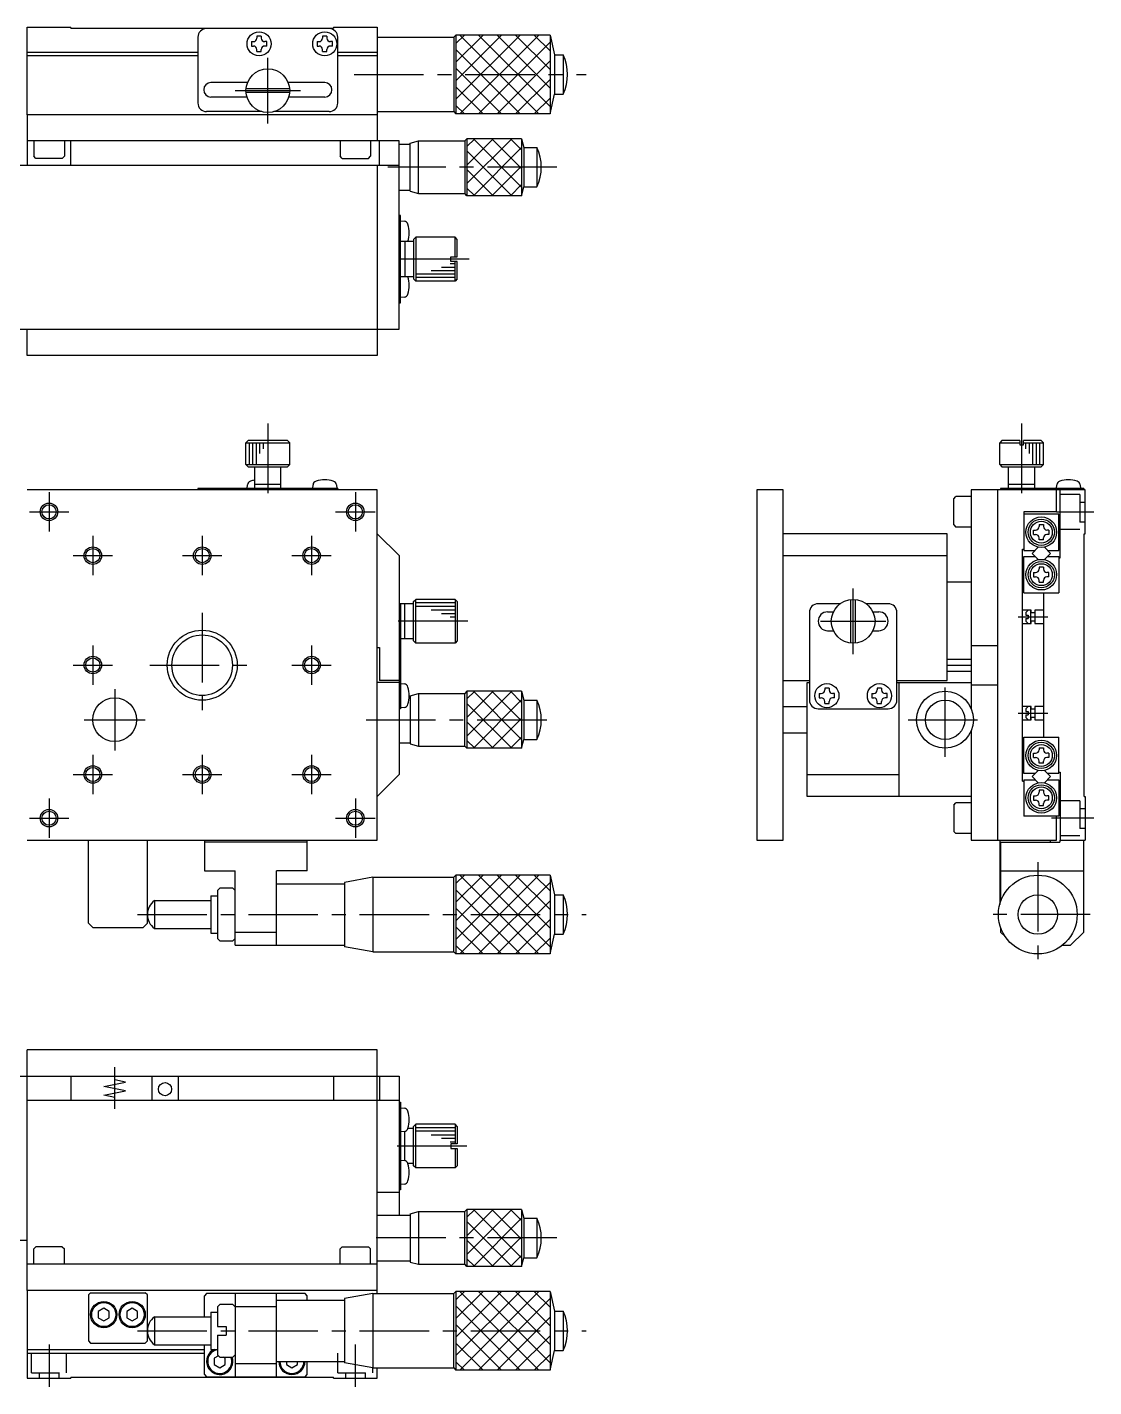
# Model space of a CAD drawing. Extents: x -2 to 365, y -8 to 319.
# Drawn here: x 121.1 to 364.9, y 8 to 318.6 of the extents above; entities that cross this region are included whole.
import ezdxf

# ---------------------------------------------------------------- set-up
doc = ezdxf.new("R2010")
doc.units = 0
doc.header["$LTSCALE"] = 0.5
doc.linetypes.add('CENTER', pattern=[50.8, 31.75, -6.35, 6.35, -6.35])
doc.linetypes.add('DASHED', pattern=[19.05, 12.7, -6.35])
for name, color, linetype in [('MSM_CENTER', 1, 'CENTER'), ('MSM_CONTINUOUS', 7, 'CONTINUOUS'), ('MSM_DASHED', 4, 'DASHED'), ('MSM_NARROW', 5, 'CONTINUOUS')]:
    doc.layers.add(name, color=color, linetype=linetype)

msp = doc.modelspace()

# ---------------------------------------------------------------- linework, layer by layer
at = {"layer": 'MSM_CENTER'}
for p, q in [((176.091477, 296.634726), (176.091477, 311.63472)), ((195.809468, 307.834723), (248.849677, 307.834723)), ((168.59148, 304.13472), (183.591474, 304.134723)), ((242.15754, 286.634719), (203.512522, 286.634719)), ((222.11207, 265.634718), (203.870996, 265.634718)), ((176.09148, 228.071057), (176.09148, 210.808803)), ((348.365155, 228.071057), (348.365155, 210.808803)), ((126.091472, 212.403059), (126.091472, 203.403059)), ((196.091471, 212.403059), (196.091471, 203.403059)), ((121.591472, 207.903059), (130.591472, 207.903059)), ((191.591471, 207.903059), (200.591471, 207.903059)), ((356.365155, 207.903058), (364.865152, 207.903057)), ((136.091471, 202.403056), (136.091471, 193.403057)), ((161.091476, 202.403056), (161.091476, 193.403057)), ((186.091472, 202.403056), (186.091472, 193.403057)), ((131.591472, 197.903057), (140.591471, 197.903057)), ((156.591477, 197.903057), (165.591476, 197.903057)), ((181.591475, 197.903057), (190.591471, 197.903057)), ((309.865148, 175.403062), (309.865148, 190.403048)), ((161.091476, 184.821509), (161.091476, 160.903056)), ((347.565154, 183.903057), (354.365152, 183.903057)), ((221.768503, 182.903057), (204.542182, 182.903057)), ((302.365155, 182.903055), (317.365141, 182.903055)), ((136.091471, 177.403061), (136.091471, 168.403061)), ((186.091472, 177.403061), (186.091472, 168.403061)), ((131.591472, 172.903061), (140.591471, 172.903061)), ((149.091474, 172.903061), (173.961474, 172.903061)), ((181.591475, 172.903061), (190.591471, 172.903061)), ((330.865149, 151.917119), (330.865149, 168.550117)), ((141.091471, 167.403057), (141.091471, 153.403057)), ((347.565154, 161.903057), (354.365152, 161.903057)), ((134.091471, 160.403057), (148.091471, 160.403057)), ((198.54322, 160.403056), (241.577534, 160.403056)), ((322.429149, 160.403053), (338.597151, 160.403053)), ((136.091471, 152.403056), (136.091471, 143.403057)), ((161.091476, 152.403056), (161.091476, 143.403057)), ((186.091472, 152.403056), (186.091472, 143.403057)), ((131.591472, 147.903056), (140.591471, 147.903056)), ((156.591477, 147.903056), (165.591476, 147.903056)), ((181.591475, 147.903056), (190.591471, 147.903056)), ((126.091472, 142.403057), (126.091472, 133.403057)), ((196.091471, 142.403057), (196.091471, 133.403057)), ((121.591472, 137.903057), (130.591472, 137.903057)), ((191.591471, 137.903057), (200.591471, 137.903057)), ((364.865152, 137.903057), (355.165152, 137.903057)), ((352.065154, 127.903056), (352.065154, 103.903056)), ((146.268034, 115.903056), (248.849679, 115.903056)), ((364.065154, 115.903056), (340.065154, 115.903056)), ((141.091478, 71.5), (141.091478, 81.000006)), ((221.549156, 63.000004), (204.152368, 63.000004)), ((242.157543, 42.000005), (197.928269, 42.000005)), ((146.268035, 20.800001), (248.84968, 20.800001)), ((126.091478, 17.7), (126.09148, 8)), ((196.09148, 8), (196.09148, 17.7))]:
    msp.add_line(p, q, dxfattribs=at)
at = {"layer": 'MSM_CONTINUOUS'}
for p, q in [((121.091475, 298.634722), (121.091475, 318.634724)), ((121.091475, 318.634724), (131.091475, 318.634724)), ((131.091475, 318.434724), (131.091475, 318.634724)), ((131.091475, 318.434724), (191.091477, 318.434724)), ((190.091475, 318.334724), (162.091475, 318.334724)), ((191.091477, 318.634724), (201.091477, 318.634724)), ((191.091477, 318.634724), (191.091477, 318.434724)), ((201.091477, 318.634724), (201.091477, 298.634722)), ((160.091475, 316.334724), (160.091475, 301.334724)), ((172.341475, 315.334724), (172.341475, 314.334724)), ((172.341475, 315.334724), (172.791474, 315.334724)), ((172.341475, 314.334724), (172.791474, 314.334724)), ((174.591475, 316.584724), (173.591475, 316.584724)), ((173.591475, 316.584724), (173.591475, 316.134725)), ((174.591475, 316.584724), (174.591475, 316.134725)), ((175.841475, 315.334724), (175.391475, 315.334724)), ((175.841475, 314.334724), (175.391475, 314.334724)), ((175.841475, 314.334724), (175.841475, 315.334724)), ((187.341475, 315.334724), (187.341475, 314.334724)), ((187.341475, 315.334724), (187.791474, 315.334724)), ((187.341475, 314.334724), (187.791474, 314.334724)), ((189.591475, 316.584724), (188.591475, 316.584724)), ((188.591475, 316.584724), (188.591475, 316.134725)), ((189.591475, 316.584724), (189.591475, 316.134725)), ((190.841475, 315.334724), (190.391475, 315.334724)), ((190.841475, 314.334724), (190.391475, 314.334724)), ((190.841475, 314.334724), (190.841475, 315.334724)), ((192.091475, 301.334724), (192.091475, 316.334724)), ((201.091477, 316.334722), (218.591477, 316.334722)), ((218.591477, 316.334723), (219.091477, 316.834723)), ((218.591477, 316.334722), (218.591477, 299.334723)), ((219.091477, 316.834723), (219.091477, 298.834724)), ((240.591477, 316.834723), (219.091477, 316.834723)), ((240.591477, 316.834723), (240.591477, 298.834724)), ((240.591477, 316.834723), (241.591477, 312.334723)), ((121.091475, 312.934724), (160.091475, 312.934724)), ((121.091475, 312.134724), (160.091475, 312.134724)), ((173.591475, 313.084725), (173.591475, 313.534724)), ((173.591475, 313.084725), (174.591475, 313.084725)), ((174.591475, 313.084725), (174.591475, 313.534724)), ((188.591475, 313.084725), (188.591475, 313.534724)), ((188.591475, 313.084725), (189.591475, 313.084725)), ((189.591475, 313.084725), (189.591475, 313.534724)), ((192.091475, 312.934724), (201.091477, 312.934724)), ((192.091475, 312.134724), (201.091477, 312.134724)), ((241.591477, 312.334723), (241.591477, 303.334724)), ((241.591477, 312.334723), (243.591477, 312.334723)), ((243.591477, 312.334723), (243.591477, 303.334724)), ((171.446321, 305.984724), (163.091475, 305.984724)), ((181.075449, 304.534718), (171.107505, 304.534718)), ((189.091475, 305.984724), (180.736632, 305.984724)), ((171.306346, 302.684724), (163.091475, 302.684724)), ((181.075449, 303.734721), (171.107505, 303.734721)), ((189.091475, 302.684724), (180.876607, 302.684724)), ((240.591477, 298.834724), (241.591477, 303.334724)), ((241.591477, 303.334724), (243.591477, 303.334724)), ((201.091477, 298.634722), (121.091475, 298.634722)), ((121.091476, 298.634722), (121.091476, 287.134723)), ((174.691484, 299.334724), (162.091475, 299.334724)), ((190.091475, 299.334724), (177.491469, 299.334724)), ((201.091475, 298.634722), (201.091475, 292.634719)), ((201.091477, 299.334723), (218.591477, 299.334723)), ((218.591477, 299.334724), (219.091477, 298.834724)), ((240.591477, 298.834724), (219.091477, 298.834724)), ((206.091471, 292.634719), (121.091476, 292.634719)), ((122.591481, 292.634716), (122.591481, 289.134716)), ((129.59148, 292.634716), (129.59148, 289.134716)), ((131.091476, 287.134719), (131.091476, 292.634719)), ((192.591479, 292.634716), (192.591479, 289.134716)), ((199.591478, 292.634716), (199.591478, 289.134716)), ((201.591475, 287.134719), (201.591475, 292.634719)), ((206.091471, 249.634718), (206.091471, 292.634719)), ((208.591471, 292.134719), (210.523322, 292.652356)), ((208.591471, 281.13472), (208.591471, 292.134719)), ((210.523322, 292.652356), (221.09147, 292.652356)), ((210.523322, 280.61708), (210.523322, 292.61708)), ((221.59147, 293.152357), (221.09147, 292.652357)), ((221.09147, 292.652356), (221.09147, 280.61708)), ((221.59147, 293.152357), (221.59147, 280.117081)), ((234.091469, 293.152357), (221.59147, 293.152357)), ((234.091469, 293.152357), (234.091469, 280.117081)), ((234.091469, 293.152357), (234.591469, 291.134719)), ((123.091481, 288.634716), (122.591481, 289.134716)), ((129.09148, 288.634716), (129.59148, 289.134716)), ((193.091479, 288.634716), (192.591479, 289.134716)), ((199.091478, 288.634716), (199.591478, 289.134716)), ((206.091471, 291.884718), (208.591471, 291.884718)), ((234.591469, 291.134719), (237.591469, 291.134719)), ((234.591469, 291.134719), (234.591469, 282.134719)), ((237.591469, 291.134719), (237.591469, 282.134721)), ((116.091477, 287.134723), (206.091471, 287.134723)), ((129.09148, 288.634716), (123.091481, 288.634716)), ((193.091479, 288.634716), (199.091478, 288.634716)), ((201.091472, 287.134719), (201.091472, 243.634722)), ((206.091471, 281.384718), (208.591471, 281.384718)), ((208.591471, 281.13472), (210.523322, 280.61708)), ((210.523322, 280.61708), (221.09147, 280.61708)), ((221.59147, 280.117081), (221.09147, 280.617081)), ((234.091469, 280.117081), (221.59147, 280.117081)), ((234.091469, 280.117081), (234.591469, 282.134719)), ((234.591469, 282.134719), (237.591469, 282.134719)), ((206.391475, 275.634723), (206.091474, 275.634723)), ((206.391475, 255.634721), (206.391475, 275.634723)), ((206.391475, 274.38472), (207.238724, 274.310595)), ((209.891475, 270.634717), (209.391475, 270.134717)), ((209.891475, 270.634717), (209.891475, 260.634718)), ((218.891474, 270.634717), (209.891475, 270.634717)), ((218.891474, 266.164721), (218.891474, 270.634717)), ((219.391474, 270.134717), (218.891474, 270.634717)), ((209.391475, 269.63472), (206.391475, 269.63472)), ((207.391475, 269.63472), (207.391475, 261.634718)), ((209.391475, 270.134717), (209.391475, 261.134718)), ((219.391474, 266.164721), (219.391474, 270.134717)), ((217.891474, 265.134721), (217.891474, 266.164721)), ((217.891474, 266.164721), (219.391474, 266.164721)), ((219.391474, 265.134721), (217.891474, 265.134721)), ((218.891474, 260.634718), (218.891474, 265.134721)), ((219.391474, 261.134718), (219.391474, 265.134721)), ((209.391475, 261.634718), (206.391475, 261.634718)), ((209.391475, 261.134718), (209.891475, 260.634718)), ((219.391474, 261.134718), (218.891474, 260.634718)), ((218.891474, 260.634718), (209.891475, 260.634718)), ((206.091474, 255.634721), (206.391475, 255.634721)), ((207.238724, 256.958848), (206.391475, 256.884724)), ((116.091477, 249.634718), (206.091474, 249.634718)), ((121.091476, 243.634722), (121.091476, 249.634718)), ((201.091475, 243.634722), (121.091476, 243.634722)), ((171.59148, 224.203055), (171.09148, 223.703056)), ((171.09148, 223.703056), (181.091479, 223.703056)), ((171.09148, 218.703056), (171.09148, 223.703056)), ((180.591483, 224.203055), (171.59148, 224.203055)), ((181.091479, 223.703056), (180.591483, 224.203055)), ((181.091479, 218.703056), (181.091479, 223.703056)), ((343.365149, 223.703052), (347.965144, 223.703052)), ((343.865152, 224.203055), (343.365152, 223.703056)), ((343.365152, 218.703056), (343.365152, 223.703056)), ((347.965144, 224.203055), (343.865152, 224.203055)), ((347.965147, 224.203052), (347.965147, 223.203056)), ((348.765144, 223.703052), (353.365148, 223.703052)), ((352.865148, 224.203055), (348.765147, 224.203055)), ((348.765147, 223.203056), (348.765147, 224.203052)), ((353.365152, 223.703056), (352.865152, 224.203055)), ((353.365152, 218.703056), (353.365152, 223.703056)), ((347.965147, 223.203056), (348.765147, 223.203056)), ((171.09148, 218.703056), (181.091479, 218.703056)), ((171.09148, 218.703056), (171.59148, 218.203056)), ((171.59148, 218.203056), (180.591483, 218.203056)), ((173.091483, 213.203059), (173.091483, 218.203056)), ((179.09148, 213.203059), (179.09148, 218.203056)), ((180.591483, 218.203056), (181.091479, 218.703056)), ((343.365152, 218.703056), (353.365152, 218.703056)), ((343.365152, 218.703056), (343.865152, 218.203056)), ((343.865152, 218.203056), (352.865152, 218.203056)), ((345.365152, 213.203059), (345.365152, 218.203056)), ((351.365155, 213.203059), (351.365155, 218.203056)), ((352.865152, 218.203056), (353.365152, 218.703056)), ((201.091471, 212.903062), (121.091472, 212.903062)), ((192.091478, 213.203059), (160.091478, 213.203059)), ((160.091478, 213.203059), (160.091478, 212.903059)), ((171.341478, 213.203059), (171.415602, 214.050308)), ((173.091483, 214.203059), (179.09148, 214.203059)), ((186.341478, 213.203059), (186.415602, 214.050308)), ((191.767353, 214.050308), (191.841478, 213.203059)), ((192.091478, 213.203059), (192.091478, 212.903059)), ((201.091471, 132.903057), (201.091471, 212.903062)), ((293.865149, 212.903056), (287.865152, 212.903056)), ((287.865152, 212.903056), (287.865152, 132.903061)), ((293.865149, 132.903061), (293.865149, 212.903056)), ((332.865149, 210.903056), (333.365149, 211.403056)), ((336.865149, 211.403056), (333.365149, 211.403056)), ((342.865152, 212.903056), (336.865149, 212.903056)), ((336.865149, 212.90305), (336.865149, 162.903046)), ((362.865154, 212.903059), (342.865152, 212.903059)), ((342.865152, 212.903059), (342.865152, 132.903057)), ((343.565152, 213.203059), (343.565152, 212.903059)), ((362.565152, 213.203059), (343.565152, 213.203059)), ((345.365152, 214.203059), (351.365155, 214.203059)), ((356.315152, 213.203059), (356.389277, 214.050308)), ((356.365155, 207.903059), (356.365155, 212.903059)), ((357.165152, 197.403057), (357.165152, 212.903057)), ((361.741027, 214.050308), (361.815152, 213.203059)), ((362.565152, 213.203059), (362.565152, 212.903059)), ((362.865152, 202.903057), (362.865152, 212.903057)), ((332.865149, 204.903057), (332.865149, 210.903056)), ((356.365155, 207.903058), (348.865152, 207.903059)), ((348.865152, 207.903059), (348.865152, 199.103057)), ((356.865152, 207.403057), (348.865152, 207.403057)), ((356.865152, 199.103057), (356.865152, 207.403057)), ((206.09147, 197.903063), (201.091471, 202.903063)), ((331.365153, 202.903057), (293.865149, 202.903057)), ((331.365153, 169.403055), (331.365153, 202.903053)), ((332.865149, 204.903057), (333.365149, 204.403057)), ((336.865149, 204.403057), (333.365149, 204.403057)), ((351.115153, 202.753056), (351.115153, 203.753057)), ((351.115153, 203.753057), (351.565152, 203.753057)), ((351.115153, 202.753056), (351.565152, 202.753056)), ((352.365152, 205.003056), (353.365153, 205.003056)), ((352.365152, 205.003056), (352.365152, 204.553057)), ((352.365152, 201.503057), (352.365152, 201.953057)), ((353.365153, 205.003056), (353.365153, 204.553057)), ((353.365153, 201.503057), (353.365153, 201.953057)), ((354.615152, 203.753057), (354.165152, 203.753057)), ((354.615152, 202.753056), (354.165152, 202.753056)), ((354.615152, 203.753057), (354.615152, 202.753056)), ((362.665152, 202.903057), (362.865152, 202.903057)), ((362.665152, 142.903057), (362.665152, 202.903057)), ((348.565154, 199.403057), (348.865152, 199.403057)), ((348.565154, 146.403057), (348.565154, 199.403057)), ((348.865152, 199.103057), (351.443833, 199.103057)), ((352.164651, 199.823875), (350.743832, 198.403057)), ((353.365153, 201.503057), (352.365152, 201.503057)), ((354.986472, 198.403057), (353.565654, 199.823875)), ((354.286472, 199.103057), (356.865152, 199.103057)), ((206.09147, 197.903063), (206.09147, 147.903063)), ((293.865149, 197.903057), (331.365153, 197.903057)), ((348.865152, 197.703057), (351.443833, 197.703057)), ((348.865152, 189.403057), (348.865152, 197.703057)), ((350.743832, 198.403057), (352.164651, 196.982239)), ((353.565654, 196.982239), (354.986472, 198.403057)), ((354.286472, 197.703057), (356.865152, 197.703057)), ((356.865152, 197.703057), (356.865152, 189.403057)), ((356.865152, 197.403057), (357.165152, 197.403057)), ((351.115153, 194.053058), (351.115153, 193.053057)), ((351.115153, 194.053058), (351.565152, 194.053058)), ((351.115153, 193.053057), (351.565152, 193.053057)), ((353.365153, 195.303057), (352.365152, 195.303057)), ((352.365152, 195.303057), (352.365152, 194.853057)), ((353.365153, 195.303057), (353.365153, 194.853057)), ((354.615152, 194.053058), (354.165152, 194.053058)), ((354.615152, 193.053057), (354.165152, 193.053057)), ((354.615152, 193.053057), (354.615152, 194.053058)), ((331.365153, 191.903054), (336.865149, 191.903054)), ((352.365152, 191.803058), (352.365152, 192.253057)), ((352.365152, 191.803058), (353.365153, 191.803058)), ((353.365153, 191.803058), (353.365153, 192.253057)), ((209.391471, 186.90306), (206.09147, 186.90306)), ((206.391471, 186.90306), (206.391471, 162.903062)), ((207.391471, 178.903058), (207.391471, 186.90306)), ((209.391471, 187.403057), (209.891471, 187.903057)), ((209.391471, 178.403058), (209.391471, 187.403057)), ((209.891471, 177.903061), (209.891471, 187.903057)), ((218.89147, 187.903057), (209.891471, 187.903057)), ((218.89147, 187.903057), (218.89147, 177.903061)), ((219.39147, 187.403057), (218.89147, 187.903057)), ((219.39147, 187.403057), (219.39147, 178.403058)), ((306.865151, 186.903057), (301.865151, 186.903057)), ((309.365151, 177.928117), (309.365151, 187.877992)), ((310.365148, 177.928117), (310.365148, 187.877992)), ((317.86515, 186.903057), (312.865147, 186.903057)), ((348.865152, 189.403057), (356.865152, 189.403057)), ((353.365152, 189.403057), (353.365152, 156.403057)), ((299.865151, 184.903058), (299.865151, 164.903056)), ((304.015151, 185.053055), (305.351004, 185.053055)), ((314.379291, 185.053055), (315.715153, 185.053055)), ((319.865153, 164.903056), (319.865153, 184.903058)), ((350.565154, 185.403058), (348.565154, 185.403058)), ((349.365153, 184.903057), (349.865153, 185.403058)), ((349.365153, 184.903057), (349.365153, 184.303057)), ((349.365153, 184.303057), (349.865153, 184.303057)), ((349.365153, 183.503058), (349.365153, 182.903057)), ((349.365153, 183.503058), (349.865153, 183.503058)), ((349.865153, 184.303057), (349.865153, 183.503058)), ((350.365153, 185.403058), (350.365153, 182.403057)), ((350.365153, 184.903057), (351.365153, 184.903057)), ((350.565154, 184.903057), (350.565154, 185.403058)), ((353.365152, 185.403058), (351.365153, 185.403058)), ((351.365153, 185.403058), (351.365153, 182.403057)), ((304.015151, 180.753054), (305.351004, 180.753054)), ((314.379291, 180.753054), (315.715153, 180.753054)), ((348.565154, 182.403057), (350.565154, 182.403057)), ((349.365153, 182.903057), (349.865153, 182.403057)), ((351.365153, 182.903057), (350.365153, 182.903057)), ((350.565154, 182.403057), (350.565154, 182.903057)), ((351.365153, 182.403057), (353.365152, 182.403057)), ((209.391471, 178.903058), (206.391471, 178.903058)), ((209.891471, 177.903061), (209.391471, 178.403058)), ((218.89147, 177.903061), (209.891471, 177.903061)), ((219.39147, 178.403058), (218.89147, 177.903061)), ((336.865149, 177.403055), (342.865152, 177.403055)), ((201.091471, 176.903061), (201.591471, 176.903061)), ((201.591471, 176.903061), (201.591471, 169.403058)), ((331.365153, 174.274377), (336.865149, 174.274377)), ((331.365153, 172.903055), (336.865149, 172.903055)), ((331.365153, 171.531736), (336.865149, 171.531736)), ((206.09147, 168.903058), (201.091471, 168.903058)), ((206.09147, 169.403058), (201.591471, 169.403058)), ((206.391471, 168.653058), (207.238719, 168.578934)), ((293.865149, 169.403055), (299.865151, 169.403055)), ((299.365151, 168.903055), (299.865151, 168.903055)), ((299.365151, 142.90306), (299.365151, 168.903055)), ((319.865153, 169.403055), (331.365153, 169.403055)), ((319.865153, 168.903055), (336.865149, 168.903055)), ((320.36515, 142.90306), (320.36515, 168.903055)), ((336.865149, 168.403055), (342.865152, 168.403055)), ((208.380634, 165.653057), (208.591464, 165.653057)), ((208.591464, 165.903055), (210.523315, 166.420695)), ((208.591464, 165.903055), (208.591464, 154.903059)), ((210.523315, 166.420695), (221.091463, 166.420695)), ((210.523315, 166.420695), (210.523315, 154.420696)), ((221.591463, 166.920694), (221.091463, 166.420694)), ((221.091463, 154.38542), (221.091463, 166.420695)), ((221.591463, 166.920694), (221.591463, 153.885418)), ((234.091462, 166.920694), (221.591463, 166.920694)), ((234.091462, 166.920694), (234.091462, 153.885418)), ((234.091462, 166.920694), (234.591462, 164.903056)), ((234.591462, 164.903056), (237.591462, 164.903056)), ((234.591462, 164.903056), (234.591462, 155.903056)), ((237.591462, 164.903056), (237.591462, 155.903058)), ((302.11515, 166.403056), (302.11515, 165.403056)), ((302.11515, 166.403056), (302.565154, 166.403056)), ((302.11515, 165.403056), (302.565154, 165.403056)), ((304.365151, 167.653057), (303.365148, 167.653057)), ((303.365148, 167.653057), (303.365148, 167.203056)), ((304.365151, 167.653057), (304.365151, 167.203056)), ((305.615149, 166.403056), (305.165152, 166.403056)), ((305.615149, 165.403056), (305.165152, 165.403056)), ((305.615149, 165.403056), (305.615149, 166.403056)), ((314.115149, 166.403056), (314.115149, 165.403056)), ((314.115149, 166.403056), (314.56515, 166.403056)), ((314.115149, 165.403056), (314.56515, 165.403056)), ((316.365147, 167.653057), (315.365153, 167.653057)), ((315.365153, 167.653057), (315.365153, 167.203056)), ((316.365147, 167.653057), (316.365147, 167.203056)), ((317.615152, 166.403056), (317.165151, 166.403056)), ((317.615152, 165.403056), (317.165151, 165.403056)), ((317.615152, 165.403056), (317.615152, 166.403056)), ((206.391471, 162.903062), (206.09147, 162.903062)), ((207.238719, 163.227183), (206.391471, 163.153058)), ((293.865149, 163.403056), (299.365151, 163.403056)), ((301.865151, 162.903056), (317.86515, 162.903056)), ((303.365148, 164.153057), (303.365148, 164.603055)), ((303.365148, 164.153057), (304.365151, 164.153057)), ((304.365151, 164.153057), (304.365151, 164.603055)), ((315.365153, 164.153057), (315.365153, 164.603055)), ((315.365153, 164.153057), (316.365147, 164.153057)), ((316.365147, 164.153057), (316.365147, 164.603055)), ((350.565154, 163.403058), (348.565154, 163.403058)), ((349.365153, 162.903057), (349.865153, 163.403058)), ((349.365153, 162.903057), (349.365153, 162.303057)), ((349.365153, 162.303057), (349.865153, 162.303057)), ((349.865153, 162.303057), (349.865153, 161.503058)), ((350.365153, 163.403058), (350.365153, 160.403057)), ((350.365153, 162.903057), (351.365153, 162.903057)), ((350.565154, 162.903057), (350.565154, 163.403058)), ((353.365152, 163.403058), (351.365153, 163.403058)), ((351.365153, 163.403058), (351.365153, 160.403057)), ((348.565154, 160.403057), (350.565154, 160.403057)), ((349.365153, 161.503058), (349.365153, 160.903057)), ((349.365153, 161.503058), (349.865153, 161.503058)), ((349.365153, 160.903057), (349.865153, 160.403057)), ((351.365153, 160.903057), (350.365153, 160.903057)), ((350.565154, 160.403057), (350.565154, 160.903057)), ((351.365153, 160.403057), (353.365152, 160.403057)), ((234.091462, 153.885418), (234.591462, 155.903056)), ((234.591462, 155.903056), (237.591462, 155.903056)), ((293.865149, 157.403056), (299.365151, 157.403056)), ((336.865149, 157.903056), (336.865149, 132.903061)), ((348.865152, 148.103057), (348.865152, 156.403057)), ((348.865152, 156.403057), (356.865152, 156.403057)), ((356.865152, 148.103057), (356.865152, 156.403057)), ((206.09147, 155.153054), (208.591464, 155.153054)), ((208.591464, 154.903059), (210.523315, 154.38542)), ((210.523315, 154.38542), (221.091463, 154.38542)), ((221.591463, 153.885418), (221.091463, 154.385418)), ((234.091462, 153.885418), (221.591463, 153.885418)), ((351.115153, 151.753056), (351.115153, 152.753057)), ((351.115153, 152.753057), (351.565152, 152.753057)), ((352.365152, 154.003056), (353.365153, 154.003056)), ((352.365152, 154.003056), (352.365152, 153.553057)), ((353.365153, 154.003056), (353.365153, 153.553057)), ((354.615152, 152.753057), (354.165152, 152.753057)), ((354.615152, 152.753057), (354.615152, 151.753056)), ((351.115153, 151.753056), (351.565152, 151.753056)), ((352.365152, 150.503057), (352.365152, 150.953057)), ((353.365153, 150.503057), (352.365152, 150.503057)), ((353.365153, 150.503057), (353.365153, 150.953057)), ((354.615152, 151.753056), (354.165152, 151.753056)), ((206.09147, 147.903063), (201.091471, 142.903057)), ((299.365151, 147.90306), (320.36515, 147.90306)), ((348.565154, 146.403057), (348.865152, 146.403057)), ((351.443833, 148.103057), (348.865152, 148.103057)), ((348.865152, 146.703057), (351.443833, 146.703057)), ((348.865152, 146.703057), (348.865152, 138.403057)), ((350.743832, 147.403057), (352.164651, 148.823875)), ((352.164651, 145.982239), (350.743832, 147.403057)), ((353.565654, 148.823875), (354.986472, 147.403057)), ((354.986472, 147.403057), (353.565654, 145.982239)), ((356.865152, 148.103057), (354.286472, 148.103057)), ((354.286472, 146.703057), (356.865152, 146.703057)), ((356.865152, 148.403057), (357.165152, 148.403057)), ((356.865152, 146.703057), (356.865152, 138.403057)), ((357.165152, 148.403057), (357.165152, 132.903057)), ((336.865149, 142.90306), (299.365151, 142.90306)), ((351.115153, 143.053058), (351.115153, 142.053057)), ((351.115153, 143.053058), (351.565152, 143.053058)), ((353.365153, 144.303057), (352.365152, 144.303057)), ((352.365152, 144.303057), (352.365152, 143.853057)), ((353.365153, 144.303057), (353.365153, 143.853057)), ((354.615152, 143.053058), (354.165152, 143.053058)), ((354.615152, 142.053057), (354.615152, 143.053058)), ((362.665152, 142.903057), (362.865152, 142.903057)), ((362.865152, 142.903057), (362.865152, 132.903057)), ((332.865149, 140.903058), (333.365149, 141.403058)), ((332.865149, 140.903058), (332.865149, 134.903059)), ((336.865149, 141.403058), (333.365149, 141.403058)), ((351.115153, 142.053057), (351.565152, 142.053057)), ((352.365152, 140.803058), (352.365152, 141.253057)), ((352.365152, 140.803058), (353.365153, 140.803058)), ((353.365153, 140.803058), (353.365153, 141.253057)), ((354.615152, 142.053057), (354.165152, 142.053057)), ((356.865152, 138.403057), (348.865152, 138.403057)), ((356.365151, 132.903057), (356.365151, 138.403057)), ((332.865149, 134.903059), (333.365149, 134.403059)), ((336.865149, 134.403059), (333.365149, 134.403059)), ((121.091472, 132.903057), (201.091471, 132.903057)), ((135.09148, 113.903057), (135.09148, 132.903057)), ((148.59148, 113.903057), (148.59148, 132.903057)), ((161.59148, 132.903057), (161.59148, 125.903056)), ((185.091479, 132.403056), (161.59148, 132.403056)), ((185.091479, 125.903056), (185.091479, 132.903057)), ((287.865152, 132.903061), (293.865149, 132.903061)), ((336.865149, 132.903061), (342.865152, 132.903061)), ((342.865152, 132.903057), (356.365151, 132.903057)), ((343.365151, 132.903057), (343.365151, 118.207389)), ((343.565155, 132.403056), (343.565155, 118.861099)), ((343.565155, 132.403056), (357.065154, 132.403056)), ((354.865152, 132.903057), (354.865152, 132.403056)), ((357.065154, 132.903057), (362.865152, 132.903057)), ((357.065154, 132.903057), (357.065154, 132.403056)), ((362.565154, 111.903057), (362.565154, 132.903057)), ((161.59148, 125.903056), (168.591479, 125.903056)), ((168.591479, 108.903057), (168.591479, 125.903056)), ((185.091479, 125.903056), (178.09148, 125.903056)), ((178.09148, 108.903057), (178.09148, 125.903056)), ((200.091478, 124.403056), (193.591479, 123.256931)), ((200.091478, 124.403056), (200.091478, 107.403057)), ((200.091478, 124.403056), (218.591479, 124.403056)), ((218.591479, 124.403056), (219.091479, 124.903056)), ((218.591479, 107.403057), (218.591479, 124.403056)), ((219.091479, 124.903056), (219.091479, 106.903057)), ((240.591479, 124.903056), (219.091479, 124.903056)), ((240.591479, 124.903056), (240.591479, 106.903057)), ((240.591479, 124.903056), (241.591479, 120.403056)), ((343.565155, 125.903056), (362.565154, 125.903056)), ((164.591479, 121.403056), (165.091479, 121.903056)), ((164.591479, 121.403056), (164.591479, 110.403056)), ((168.091479, 121.903056), (165.091479, 121.903056)), ((168.091479, 121.903056), (168.591479, 121.403056)), ((178.09148, 122.903056), (193.591479, 122.903056)), ((193.591479, 123.256931), (193.591479, 108.549182)), ((150.158502, 119.078056), (150.158502, 112.728056)), ((150.158502, 119.078056), (163.091479, 119.078056)), ((163.091479, 120.153056), (164.591479, 120.153056)), ((163.091479, 120.153056), (163.091479, 111.653057)), ((241.591479, 120.403056), (241.591479, 111.403057)), ((241.591479, 120.403056), (243.591479, 120.403056)), ((243.591479, 120.403056), (243.591479, 111.403057)), ((136.09148, 112.903057), (135.09148, 113.903057)), ((136.09148, 112.903057), (147.59148, 112.903057)), ((148.59148, 113.903057), (147.59148, 112.903057)), ((150.158502, 112.728057), (163.091479, 112.728057)), ((168.591479, 111.903057), (178.09148, 111.903057)), ((343.565155, 112.945013), (343.565155, 111.903057)), ((343.565155, 111.903057), (344.616193, 110.852019)), ((359.565154, 108.903057), (362.565154, 111.903057)), ((163.091479, 111.653057), (164.591479, 111.653057)), ((164.591479, 110.403056), (165.091479, 109.903056)), ((165.091479, 109.903056), (168.091479, 109.903056)), ((168.591479, 110.403056), (168.091479, 109.903056)), ((168.591479, 108.903057), (178.09148, 108.903057)), ((178.09148, 108.903055), (193.591479, 108.903057)), ((240.591479, 106.903057), (241.591479, 111.403057)), ((241.591479, 111.403057), (243.591479, 111.403057)), ((357.72201, 108.903057), (359.565154, 108.903057)), ((200.091478, 107.403057), (193.591479, 108.549182)), ((200.091478, 107.403057), (218.591479, 107.403057)), ((218.591479, 107.403057), (219.091479, 106.903057)), ((240.591479, 106.903057), (219.091479, 106.903057)), ((121.091479, 30.000002), (121.091479, 84.999999)), ((201.091478, 84.999999), (121.091479, 84.999999)), ((201.091478, 30.000002), (201.091478, 84.999999)), ((116.09148, 79.000006), (206.091477, 79.000006)), ((131.091479, 79.000006), (131.091479, 73.5)), ((143.591478, 77.620694), (141.091478, 78.120698)), ((149.591478, 79.000006), (149.591478, 73.5)), ((155.59148, 79.000006), (155.59148, 73.5)), ((191.091478, 79.000006), (191.091478, 73.5)), ((201.591478, 79.000006), (201.591478, 73.5)), ((206.091474, 79.000006), (206.091474, 47.250006)), ((138.591478, 76.6207), (143.591478, 77.620694)), ((143.591478, 75.6207), (138.591478, 76.6207)), ((138.591478, 74.620697), (143.591478, 75.6207)), ((141.091478, 74.120699), (138.591478, 74.620697)), ((121.091479, 73.5), (206.091477, 73.5)), ((206.091477, 73.000003), (206.391478, 73.000003)), ((206.391478, 73.000003), (206.391478, 53.000001)), ((206.391478, 71.75), (207.238727, 71.675875)), ((207.238727, 66.324125), (206.391478, 66.25)), ((207.391478, 59.650478), (207.391478, 66.349523)), ((209.391478, 67.000003), (208.099683, 67.000003)), ((209.391478, 67.500003), (209.891478, 68.000003)), ((209.391478, 58.500004), (209.391478, 67.500003)), ((209.891478, 58.000004), (209.891478, 68.000003)), ((218.891477, 68.000003), (209.891478, 68.000003)), ((218.891477, 68.000003), (218.891477, 63.500004)), ((219.391477, 67.500003), (218.891477, 68.000003)), ((219.391477, 67.500003), (219.391477, 63.500004)), ((219.391477, 63.500004), (217.891477, 63.500004)), ((217.891477, 63.500004), (217.891477, 62.47)), ((217.891477, 62.47), (219.391477, 62.47)), ((218.891477, 62.47), (218.891477, 58.000004)), ((219.391477, 62.47), (219.391477, 58.500004)), ((206.391478, 59.750001), (207.238727, 59.675876)), ((209.391478, 59.000004), (208.099681, 59.000004)), ((209.891478, 58.000004), (209.391478, 58.500004)), ((218.891477, 58.000004), (209.891478, 58.000004)), ((219.391477, 58.500004), (218.891477, 58.000004)), ((206.391478, 53.000001), (206.091477, 53.000001)), ((207.238727, 54.324126), (206.391478, 54.250001)), ((201.091478, 52.500001), (206.091477, 52.500001)), ((201.091478, 47.250006), (208.591474, 47.250006)), ((208.591474, 47.500005), (210.523325, 48.017641)), ((208.591474, 47.500005), (208.591474, 36.500005)), ((210.523325, 48.017641), (221.091473, 48.017641)), ((210.523325, 48.017641), (210.523325, 36.017642)), ((221.591473, 48.517643), (221.091473, 48.017643)), ((221.091473, 35.982366), (221.091473, 48.017641)), ((221.591473, 48.517643), (221.591473, 35.482367)), ((234.091472, 48.517643), (221.591473, 48.517643)), ((234.091472, 48.517643), (234.091472, 35.482367)), ((234.091472, 48.517643), (234.591472, 46.500005)), ((234.591472, 46.500005), (237.591472, 46.500005)), ((234.591472, 46.500005), (234.591472, 37.500005)), ((237.591472, 46.500005), (237.591472, 37.500007)), ((116.09148, 41.500002), (121.091479, 41.500002)), ((123.091481, 40.000005), (122.591481, 39.500005)), ((122.591481, 36.000005), (122.591481, 39.500005)), ((129.09148, 40.000005), (123.091481, 40.000005)), ((129.09148, 40.000005), (129.59148, 39.500005)), ((129.59148, 36.000005), (129.59148, 39.500005)), ((193.091479, 40.000005), (192.591479, 39.500005)), ((192.591479, 36.000005), (192.591479, 39.500005)), ((193.091479, 40.000005), (199.091478, 40.000005)), ((199.091478, 40.000005), (199.591478, 39.500005)), ((199.591478, 36.000005), (199.591478, 39.500005)), ((234.091472, 35.482367), (234.591472, 37.500005)), ((234.591472, 37.500005), (237.591472, 37.500005)), ((201.091478, 36.000005), (121.091479, 36.000005)), ((201.091478, 36.750004), (208.591474, 36.750004)), ((208.591474, 36.500005), (210.523325, 35.982366)), ((210.523325, 35.982366), (221.091473, 35.982366)), ((221.591473, 35.482367), (221.091473, 35.982367)), ((234.091472, 35.482367), (221.591473, 35.482367)), ((121.091478, 30.000002), (121.091478, 10)), ((201.09148, 30.000002), (121.091478, 30.000002)), ((135.591479, 29.500003), (135.091479, 29.000002)), ((135.091479, 29.000002), (135.091479, 18.500002)), ((135.591479, 29.500003), (148.091479, 29.500003)), ((148.591479, 29.000002), (148.091479, 29.500003)), ((148.591479, 18.500002), (148.591479, 29.000002)), ((162.09148, 29.3), (161.591481, 28.800001)), ((161.591481, 23.975001), (161.591481, 28.800001)), ((184.591481, 29.3), (162.09148, 29.3)), ((168.59148, 29.3), (168.59148, 10.3)), ((178.091481, 10.3), (178.091481, 29.3)), ((185.09148, 28.800001), (184.591481, 29.3)), ((185.09148, 27.800001), (185.09148, 28.800001)), ((200.091479, 29.300001), (193.59148, 28.153876)), ((193.59148, 28.153876), (193.59148, 13.446127)), ((200.091479, 29.300001), (218.59148, 29.300001)), ((200.091479, 29.300001), (200.091479, 12.300002)), ((201.09148, 29.300001), (201.09148, 30.000002)), ((218.59148, 29.300001), (219.09148, 29.800001)), ((218.59148, 12.300002), (218.59148, 29.300001)), ((219.09148, 29.800001), (219.09148, 11.800002)), ((240.59148, 29.800001), (219.09148, 29.800001)), ((240.59148, 29.800001), (240.59148, 11.800002)), ((240.59148, 29.800001), (241.59148, 25.300001)), ((138.59148, 25.943378), (137.34148, 25.22169)), ((137.34148, 25.22169), (137.34148, 23.778314)), ((139.84148, 25.22169), (138.59148, 25.943378)), ((139.84148, 23.778314), (139.84148, 25.22169)), ((145.09148, 25.943378), (143.84148, 25.22169)), ((143.84148, 25.22169), (143.84148, 23.778314)), ((146.34148, 25.22169), (145.09148, 25.943378)), ((146.34148, 23.778314), (146.34148, 25.22169)), ((163.09148, 25.050001), (164.59148, 25.050001)), ((163.09148, 25.050001), (163.09148, 16.550002)), ((164.59148, 26.300001), (165.09148, 26.800001)), ((164.59148, 26.300001), (164.59148, 21.800001)), ((168.09148, 26.800001), (165.09148, 26.800001)), ((168.09148, 26.800001), (168.59148, 26.300001)), ((178.091481, 26.3), (168.59148, 26.3)), ((178.091481, 27.800001), (193.59148, 27.800001)), ((241.59148, 25.300001), (241.59148, 16.300002)), ((241.59148, 25.300001), (243.59148, 25.300001)), ((243.59148, 25.300001), (243.59148, 16.300002)), ((137.34148, 23.778314), (138.59148, 23.056625)), ((138.59148, 23.056625), (139.84148, 23.778314)), ((143.84148, 23.778314), (145.09148, 23.056625)), ((145.09148, 23.056625), (146.34148, 23.778314)), ((150.158503, 23.975001), (150.158503, 17.625001)), ((150.158503, 23.975001), (163.09148, 23.975001)), ((164.59148, 21.800001), (166.59148, 21.800001)), ((166.59148, 21.800001), (166.59148, 19.800001)), ((164.59148, 19.800001), (166.59148, 19.800001)), ((164.59148, 19.800001), (164.59148, 15.300001)), ((121.091478, 16.5), (161.591481, 16.5)), ((121.091478, 15.7), (161.591481, 15.7)), ((135.091479, 18.500002), (135.591479, 18.000002)), ((135.591479, 18.000002), (148.091479, 18.000002)), ((148.091479, 18.000002), (148.591479, 18.500002)), ((150.158503, 17.625002), (163.09148, 17.625002)), ((161.591481, 10.8), (161.591481, 17.625002)), ((163.09148, 16.550002), (164.59148, 16.550002)), ((240.59148, 11.800002), (241.59148, 16.300002)), ((241.59148, 16.300002), (243.59148, 16.300002)), ((164.810391, 15.081089), (163.84148, 14.521688)), ((163.84148, 14.521688), (163.84148, 13.078312)), ((163.84148, 13.078312), (165.09148, 12.356623)), ((164.59148, 15.300001), (165.09148, 14.800001)), ((165.09148, 14.800001), (168.09148, 14.800001)), ((165.09148, 12.356623), (166.34148, 13.078312)), ((166.34148, 14.521688), (165.859427, 14.800001)), ((166.34148, 13.078312), (166.34148, 14.521688)), ((168.59148, 15.300001), (168.09148, 14.800001)), ((168.59148, 13.3), (178.091481, 13.3)), ((178.091481, 13.8), (193.59148, 13.800002)), ((180.34148, 13.8), (180.34148, 13.078312)), ((180.34148, 13.078312), (181.59148, 12.356623)), ((181.59148, 12.356623), (182.84148, 13.078312)), ((182.84148, 13.078312), (182.84148, 13.8)), ((185.09148, 10.8), (185.09148, 13.800002)), ((200.091479, 12.300002), (193.59148, 13.446127)), ((121.091478, 10), (131.091478, 10)), ((131.091478, 10.2), (131.091478, 10)), ((131.091478, 10.2), (191.09148, 10.2)), ((161.591481, 10.8), (162.09148, 10.3)), ((162.09148, 10.3), (184.591481, 10.3)), ((184.591481, 10.3), (185.09148, 10.8)), ((191.09148, 10), (191.09148, 10.2)), ((191.09148, 10), (201.09148, 10)), ((200.091479, 12.300002), (218.59148, 12.300002)), ((201.09148, 10), (201.09148, 12.300002)), ((218.59148, 12.300002), (219.09148, 11.800002)), ((240.59148, 11.800002), (219.09148, 11.800002))]:
    msp.add_line(p, q, dxfattribs=at)
for centre, radius in [((174.091475, 314.834724), 2.75), ((189.091475, 314.834724), 2.75), ((176.091477, 304.134723), 4.999997), ((126.091472, 207.903059), 1.621), ((196.091471, 207.903059), 1.621), ((352.865152, 203.253057), 3.499999), ((352.865152, 203.253057), 3.000001), ((352.865152, 203.253057), 2.5), ((136.091472, 197.903056), 1.621), ((161.091477, 197.903056), 1.621), ((186.091473, 197.903057), 1.621), ((352.865152, 193.553057), 3.499999), ((352.865152, 193.553057), 3.000001), ((352.865152, 193.553057), 2.5), ((309.865148, 182.903055), 4.999993), ((161.091476, 172.862282), 6.9175), ((136.091471, 172.90306), 1.621), ((186.091472, 172.903061), 1.621), ((303.865154, 165.903056), 2.749995), ((315.86515, 165.903056), 2.749995), ((141.091471, 160.403057), 5), ((330.865149, 160.403053), 6.499996), ((330.865149, 160.403053), 4.5), ((352.865152, 152.253057), 3.499999), ((352.865152, 152.253057), 3.000001), ((352.865152, 152.253057), 2.5), ((136.091471, 147.903056), 1.621), ((161.091476, 147.903056), 1.621), ((186.091472, 147.903056), 1.621), ((352.865152, 142.553057), 3.499999), ((352.865152, 142.553057), 3.000001), ((352.865152, 142.553057), 2.5), ((126.091472, 137.903057), 1.621), ((196.091471, 137.903057), 1.621), ((352.065154, 115.903056), 9), ((352.065154, 115.903056), 4.5), ((152.591478, 76.000006), 1.499994), ((138.59148, 24.500002), 3), ((138.59148, 24.500002), 2.75), ((145.09148, 24.500002), 3), ((145.09148, 24.500002), 2.75)]:
    msp.add_circle(centre, radius, dxfattribs=at)
for centre, radius, start, end in [((162.091475, 316.334724), 2, 90, 180), ((190.091475, 316.334724), 2, 0, 90), ((172.791474, 316.134725), 0.800001, 270, 0), ((172.791474, 313.534724), 0.800001, 0, 90), ((175.391475, 316.134725), 0.800001, 180, 270), ((175.391475, 313.534724), 0.800001, 90, 180), ((187.791474, 316.134725), 0.800001, 270, 0), ((187.791474, 313.534724), 0.800001, 0, 90), ((190.391475, 316.134725), 0.800001, 180, 270), ((190.391475, 313.534724), 0.800001, 90, 180), ((233.966477, 307.834723), 10.625, 334.942385, 25.057615), ((163.091475, 304.334724), 1.65, 90, 270), ((189.091475, 304.334724), 1.65, 270, 90), ((162.091475, 301.334724), 2, 180, 270), ((190.091475, 301.334724), 2, 270, 0), ((227.966503, 286.634719), 10.624969, 334.942309, 25.057691), ((207.151568, 273.3144), 1, 16.257028, 85), ((201.391475, 271.63472), 7, 343.742972, 16.257028), ((207.151568, 269.955039), 1, 341.31776, 343.742972), ((207.151568, 261.314404), 1, 16.257028, 18.681877), ((201.391475, 259.634724), 7, 343.742972, 16.257028), ((207.151568, 257.955043), 1, 275, 343.742972), ((172.411797, 213.963152), 1, 106.257028, 175), ((174.091478, 208.203059), 7, 98.213169, 106.257028), ((187.411797, 213.963152), 1, 106.257028, 175), ((189.091478, 208.203059), 7, 73.742972, 106.257028), ((190.771158, 213.963152), 1, 5, 73.742972), ((357.385471, 213.963152), 1, 106.257028, 175), ((359.065152, 208.203059), 7, 73.742972, 106.257028), ((360.744833, 213.963152), 1, 5, 73.742972), ((351.565152, 204.553057), 0.799999, 270, 0), ((351.565152, 201.953057), 0.799999, 0, 90), ((354.165152, 204.553057), 0.799999, 180, 270), ((354.165152, 201.953057), 0.799999, 90, 180), ((351.565152, 194.853057), 0.799999, 270, 0), ((351.565152, 192.253057), 0.799999, 0, 90), ((354.165152, 194.853057), 0.799999, 180, 270), ((354.165152, 192.253057), 0.799999, 90, 180), ((301.865151, 184.903058), 1.999994, 90, 180), ((317.86515, 184.903058), 1.999994, 0, 90), ((304.015151, 182.903055), 2.15, 90, 270), ((315.715153, 182.903055), 2.15, 269.999958, 89.999958), ((207.151564, 167.582739), 1, 16.257028, 85), ((201.391471, 165.903058), 7, 343.742972, 16.257028), ((227.966496, 160.403056), 10.624969, 334.942309, 25.057691), ((301.865151, 164.903056), 1.999994, 180, 270), ((302.565154, 167.203056), 0.799994, 270, 0), ((302.565154, 164.603055), 0.799994, 0, 90), ((305.165152, 167.203056), 0.799994, 180, 270), ((305.165152, 164.603055), 0.799994, 90, 180), ((314.56515, 167.203056), 0.799994, 270, 0), ((314.56515, 164.603055), 0.799994, 0, 90), ((317.165151, 167.203056), 0.799994, 180, 270), ((317.165151, 164.603055), 0.799994, 90, 180), ((317.86515, 164.903056), 1.999994, 270, 0), ((207.151564, 164.223378), 1, 275, 343.742972), ((351.565152, 153.553057), 0.799999, 270, 0), ((354.165152, 153.553057), 0.799999, 180, 270), ((351.565152, 150.953057), 0.799999, 0, 90), ((354.165152, 150.953057), 0.799999, 90, 180), ((351.565152, 143.853057), 0.799999, 270, 0), ((354.165152, 143.853057), 0.799999, 180, 270), ((351.565152, 141.253057), 0.799999, 0, 90), ((354.165152, 141.253057), 0.799999, 90, 180), ((152.591478, 115.903056), 4, 127.462649, 232.537351), ((233.966479, 115.903056), 10.625, 334.942385, 25.057615), ((207.151571, 70.679681), 1, 16.257028, 85), ((201.391478, 69), 7, 343.742972, 16.257028), ((207.151571, 67.320319), 1, 275, 343.742972), ((207.151571, 58.679682), 1, 16.257028, 85), ((201.391478, 57.000001), 7, 343.742972, 16.257028), ((207.151571, 55.32032), 1, 275, 343.742972), ((227.966506, 42.000005), 10.624969, 334.942309, 25.057691), ((233.96648, 20.800001), 10.625, 334.942385, 25.057615), ((152.591479, 20.800001), 4, 127.462649, 232.537351), ((165.09148, 13.8), 3, 113.556369, 19.471241), ((165.09148, 13.8), 2.75, 100.475682, 21.323709), ((181.59148, 13.8), 3, 180, 0), ((181.59148, 13.8), 2.75, 180, 0)]:
    msp.add_arc(centre, radius, start, end, dxfattribs=at)
at = {"layer": 'MSM_DASHED'}
for p, q in [((361.665152, 211.903057), (357.165152, 211.903057)), ((361.665152, 211.903057), (361.665152, 203.903057)), ((361.665152, 210.153057), (362.865152, 210.153057)), ((361.665152, 205.653057), (362.865152, 205.653057)), ((361.665152, 203.903057), (357.165152, 203.903057)), ((361.665152, 141.903057), (357.165152, 141.903057)), ((361.665152, 141.903057), (361.665152, 133.903057)), ((361.665152, 140.153057), (362.865152, 140.153057)), ((361.665152, 133.903057), (357.165152, 133.903057)), ((361.665152, 135.653057), (362.865152, 135.653057)), ((122.09148, 11.2), (122.09148, 15.7)), ((130.09148, 11.2), (130.09148, 15.7)), ((192.09148, 11.2), (192.09148, 15.7)), ((122.09148, 11.2), (130.09148, 11.2)), ((123.84148, 11.2), (123.84148, 10)), ((128.34148, 11.2), (128.34148, 10)), ((192.09148, 11.2), (200.09148, 11.2)), ((193.84148, 11.2), (193.84148, 10)), ((198.34148, 11.2), (198.34148, 10)), ((200.09148, 11.2), (200.09148, 12.300002))]:
    msp.add_line(p, q, dxfattribs=at)
at = {"layer": 'MSM_NARROW'}
for p, q in [((219.091477, 314.893596), (221.032603, 316.834723)), ((219.091477, 310.650955), (225.275244, 316.834723)), ((219.091477, 306.408315), (229.517884, 316.834723)), ((219.091477, 302.165674), (233.760525, 316.834723)), ((238.003165, 298.834724), (220.003166, 316.834723)), ((220.003167, 298.834724), (238.003166, 316.834723)), ((240.591477, 300.489053), (224.245806, 316.834723)), ((224.245807, 298.834724), (240.591477, 315.180393)), ((240.591477, 304.731693), (228.488447, 316.834723)), ((240.591477, 308.974334), (232.731088, 316.834723)), ((240.591477, 313.216975), (236.973729, 316.834723)), ((233.760524, 298.834724), (219.091477, 313.503771)), ((228.488448, 298.834724), (240.591477, 310.937752)), ((229.517883, 298.834724), (219.091477, 309.261131)), ((225.275243, 298.834724), (219.091477, 305.01849)), ((232.731089, 298.834724), (240.591477, 306.695111)), ((236.97373, 298.834724), (240.591477, 302.452471)), ((221.032602, 298.834724), (219.091477, 300.775849)), ((221.59147, 291.377359), (223.366467, 293.152357)), ((221.59147, 287.134719), (227.609108, 293.152357)), ((221.59147, 282.892078), (231.851749, 293.152357)), ((234.091469, 282.120001), (223.059113, 293.152357)), ((234.091469, 286.362642), (227.301754, 293.152357)), ((234.091469, 290.605282), (231.544395, 293.152357)), ((231.851749, 280.117081), (221.59147, 290.377359)), ((223.059113, 280.117081), (234.091469, 291.149436)), ((227.609108, 280.117081), (221.59147, 286.134719)), ((227.301754, 280.117081), (234.091469, 286.906796)), ((223.366467, 280.117081), (221.59147, 281.892078)), ((231.544395, 280.117081), (234.091469, 282.664155)), ((217.72582, 264.634716), (218.891474, 264.634716)), ((218.891474, 262.234716), (209.891481, 262.234716)), ((218.891474, 261.434716), (209.891481, 261.434716)), ((213.40718, 263.034716), (218.891474, 263.034716)), ((215.803498, 263.834716), (218.891474, 263.834716)), ((171.89148, 218.703056), (171.89148, 223.703056)), ((172.69148, 218.703056), (172.69148, 223.703056)), ((173.49148, 218.703056), (173.49148, 223.703056)), ((174.29148, 221.204049), (174.29148, 223.703056)), ((175.09148, 222.329616), (175.09148, 223.703056)), ((349.365158, 222.329612), (349.365158, 223.703052)), ((350.165158, 221.204045), (350.165158, 223.703052)), ((350.965158, 218.703052), (350.965158, 223.703052)), ((351.765158, 218.703052), (351.765158, 223.703052)), ((352.565158, 218.703052), (352.565158, 223.703052)), ((218.89147, 187.103059), (209.891477, 187.103059)), ((218.89147, 186.303059), (209.891477, 186.303059)), ((213.407175, 185.503059), (218.89147, 185.503059)), ((215.803494, 184.703059), (218.89147, 184.703059)), ((217.725815, 183.903059), (218.89147, 183.903059)), ((221.591463, 165.145697), (223.36646, 166.920694)), ((221.591463, 160.903056), (227.609101, 166.920694)), ((221.591463, 156.660416), (231.851741, 166.920694)), ((234.091462, 155.888339), (223.059106, 166.920694)), ((223.059106, 153.885418), (234.091462, 164.917774)), ((234.091462, 160.130979), (227.301747, 166.920694)), ((234.091462, 164.37362), (231.544387, 166.920694)), ((231.851741, 153.885418), (221.591463, 164.145697)), ((227.609101, 153.885418), (221.591463, 159.903056)), ((227.301747, 153.885418), (234.091462, 160.675133)), ((223.36646, 153.885418), (221.591463, 155.660416)), ((231.544387, 153.885418), (234.091462, 156.432492)), ((219.091479, 122.96193), (221.032605, 124.903056)), ((219.091479, 118.719289), (225.275246, 124.903056)), ((219.091479, 114.476648), (229.517886, 124.903056)), ((219.091479, 110.234008), (233.760527, 124.903056)), ((238.003167, 106.903057), (220.003168, 124.903056)), ((220.003169, 106.903057), (238.003168, 124.903056)), ((240.591479, 108.557386), (224.245808, 124.903056)), ((240.591479, 112.800027), (228.488449, 124.903056)), ((240.591479, 117.042668), (232.73109, 124.903056)), ((240.591479, 121.285308), (236.973731, 124.903056)), ((233.760526, 106.903057), (219.091479, 121.572105)), ((224.245809, 106.903057), (240.591479, 123.248726)), ((228.48845, 106.903057), (240.591479, 119.006086)), ((229.517885, 106.903057), (219.091479, 117.329464)), ((225.275245, 106.903057), (219.091479, 113.086823)), ((232.731091, 106.903057), (240.591479, 114.763445)), ((221.032604, 106.903057), (219.091479, 108.844183)), ((236.973732, 106.903057), (240.591479, 110.520804)), ((218.891471, 67.200006), (209.891478, 67.200006)), ((218.891471, 66.400006), (209.891478, 66.400006)), ((213.407177, 65.600006), (218.891471, 65.600006)), ((215.803495, 64.800006), (218.891471, 64.800006)), ((217.725817, 64.000006), (218.891471, 64.000006)), ((221.591473, 46.742646), (223.36647, 48.517643)), ((221.591473, 42.500005), (227.609111, 48.517643)), ((221.591473, 38.257364), (231.851752, 48.517643)), ((234.091472, 37.485287), (223.059116, 48.517643)), ((234.091472, 41.727928), (227.301757, 48.517643)), ((234.091472, 45.970569), (231.544398, 48.517643)), ((231.851752, 35.482367), (221.591473, 45.742646)), ((223.059116, 35.482367), (234.091472, 46.514723)), ((227.609111, 35.482367), (221.591473, 41.500005)), ((227.301757, 35.482367), (234.091472, 42.272082)), ((231.544398, 35.482367), (234.091472, 38.029441)), ((223.36647, 35.482367), (221.591473, 37.257364)), ((219.09148, 27.858875), (221.032606, 29.800001)), ((219.09148, 23.616234), (225.275247, 29.800001)), ((219.09148, 19.373593), (229.517887, 29.800001)), ((219.09148, 15.130952), (233.760528, 29.800001)), ((238.003168, 11.800002), (220.003169, 29.800001)), ((220.00317, 11.800002), (238.003169, 29.800001)), ((240.59148, 13.454331), (224.245809, 29.800001)), ((224.24581, 11.800002), (240.59148, 28.145671)), ((240.59148, 17.696972), (228.48845, 29.800001)), ((240.59148, 21.939612), (232.731091, 29.800001)), ((240.59148, 26.182253), (236.973732, 29.800001)), ((233.760527, 11.800002), (219.09148, 26.46905)), ((229.517886, 11.800002), (219.09148, 22.226409)), ((228.488451, 11.800002), (240.59148, 23.90303)), ((232.731092, 11.800002), (240.59148, 19.66039)), ((225.275246, 11.800002), (219.09148, 17.983768)), ((221.032605, 11.800002), (219.09148, 13.741127)), ((236.973733, 11.800002), (240.59148, 15.417749))]:
    msp.add_line(p, q, dxfattribs=at)
for centre, radius in [((126.091472, 207.903059), 2), ((196.091471, 207.903059), 2), ((136.091472, 197.903056), 2), ((161.091477, 197.903056), 2), ((186.091473, 197.903057), 2), ((161.091476, 172.862282), 8), ((136.091471, 172.90306), 2), ((186.091472, 172.903061), 2), ((136.091471, 147.903056), 2), ((161.091476, 147.903056), 2), ((186.091472, 147.903056), 2), ((126.091472, 137.903057), 2), ((196.091471, 137.903057), 2)]:
    msp.add_circle(centre, radius, dxfattribs=at)

doc.saveas('drawing.dxf')
